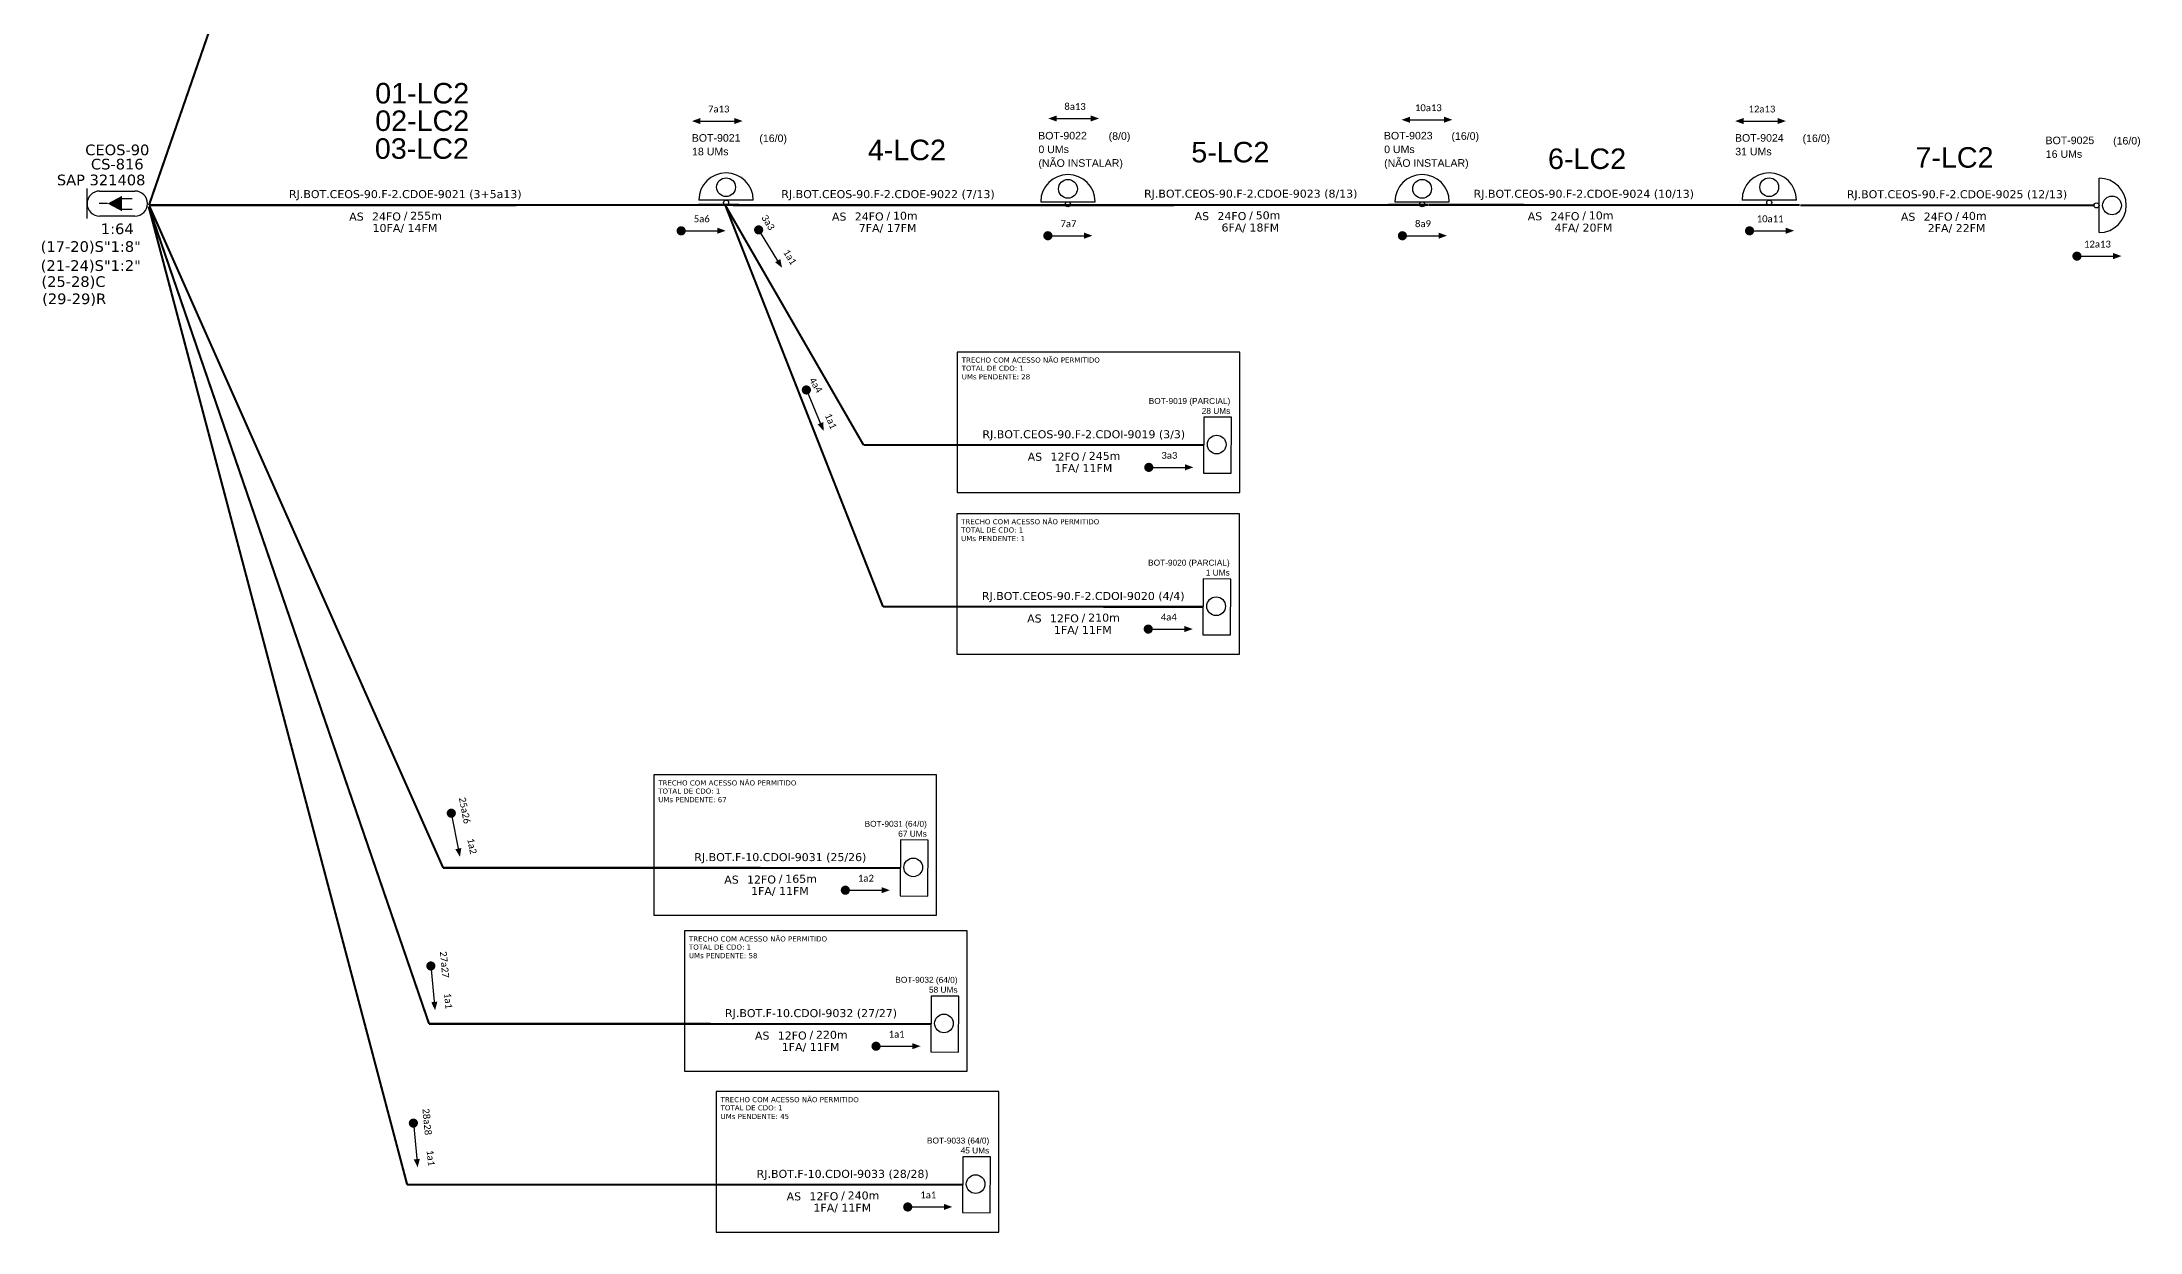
# Model space of a CAD drawing. Header units: millimetres. Extents: x 94385 to 95608, y -863 to 843.
# Drawn here: x 94386 to 95102, y -863 to -457 of the extents above; entities that cross this region are included whole.
import ezdxf
from ezdxf.enums import TextEntityAlignment as Align

# ---------------------------------------------------------------- set-up
doc = ezdxf.new("R2010")
doc.units = ezdxf.units.MM
for name, color, linetype, lineweight in [("20.0-LEGENDA DOS CDO'S", 1, 'Continuous', 0), ('20.1-CDO_INTERIOR', 1, 'Continuous', 0), ('20.2-CDO_POSTE', 1, 'Continuous', 5), ('40.1-ETIQUETAS', 1, 'Continuous', 20)]:
    doc.layers.add(name, color=color, linetype=linetype, lineweight=lineweight)
for name, color, linetype in [('20.4-CEOS', 1, 'Continuous'), ('CAP a instalar', 1, 'FENCELINE1'), ('label_cabos', 7, 'Continuous'), ('LANCES CORD', 7, 'Continuous'), ('Meio Fio', 7, 'Continuous'), ('SETA', 7, 'Continuous'), ('UNIFILAR', 7, 'Continuous')]:
    doc.layers.add(name, color=color, linetype=linetype)
doc.styles.add('ARIAL', font='arial.ttf')
doc.styles.add('siredit', font='verdana.ttf')
doc.linetypes.add('FENCELINE1', pattern='A,0.25,-0.1,[133,ltypeshp.shx,S=0.1,R=0,X=-0.1,Y=0],-0.1,1', length=1.45)

# ---------------------------------------------------------------- blocks, each defined once
blk = doc.blocks.new('ETIQUETA_RS5F')
at = {"layer": '40.1-ETIQUETAS', "color": 0, "style": 'siredit'}
blk.add_text('/', height=1.5, dxfattribs=at).set_placement((1.58, -1.95), align=Align.MIDDLE_RIGHT)
for tag, p in [('ETIQUETA_R_PRIMARIA', (1.21, 4.1)), ('ETIQUETA_R_SECUNDARIA', (1.21, 2.1)), ('F_ATIVAS/F_MORTAS', (1.14, -4.24))]:
    blk.add_attdef(tag, text='', height=1.5, dxfattribs=at).set_placement(p, align=Align.MIDDLE_CENTER)
for tag, p in [('TIPO_CABO', (-6.58, -2.12)), ('CAP_CABO', (0.4, -2.09))]:
    blk.add_attdef(tag, text='', height=1.5, dxfattribs=at).set_placement(p, align=Align.MIDDLE_RIGHT)
blk.add_attdef('METROS', text='', height=1.5, dxfattribs=at).set_placement((2.14, -1.95), align=Align.MIDDLE_LEFT)
for tag, p in [('FUSÃO_1', (0.85, -8.39)), ('FUSÃO_2', (0.85, -10.6)), ('FUSÃO_3', (0.85, -12.93)), ('FUSÃO_4', (0.85, -15.14)), ('FUSÃO_5', (0.85, -17.16))]:
    blk.add_attdef(tag, text='', height=1.5, dxfattribs=at).set_placement(p, align=Align.CENTER)
blk = doc.blocks.new('CDOE POSTE_')
at = {"color": 1}
blk.add_line((12.92, -5.49), (-2.38, -5.49), dxfattribs=at)
for centre, radius in [((5.27, -1.86), 2.64), ((5.27, -6.2), 0.708)]:
    blk.add_circle(centre, radius, dxfattribs=at)
blk.add_arc((5.27, -5.49), 7.65, 0, 180, dxfattribs=at)
blk = doc.blocks.new('CDOE-TEXTO PADRÃO')
at = {"layer": "20.0-LEGENDA DOS CDO'S", "color": 0, "style": 'ARIAL'}
for tag, p in [('CDO_N', (0.49, 7.39)), ('CORDOALHA', (0.5, 4.33)), ('SAP', (0.51, 1.67)), ('SPLITER_1', (0.59, -0.91)), ('SPLITER_2', (0.6, -3.55)), ('(XX-XX_F)S', (0.54, -8.29)), ('(XX-XX_L)S', (0.55, -10.83)), ('UMS', (0.55, -13.15))]:
    blk.add_attdef(tag, p, '', height=1.7, rotation=0.118, dxfattribs=at)
blk.add_attdef('FIBRAS_UTILIZADAS', text='', height=1.7, rotation=0.118, dxfattribs=at).set_placement((19.77, 7.43), align=Align.CENTER)
blk = doc.blocks.new('SAN')
at = {"layer": 'SETA'}
blk.add_lwpolyline([(-2.58, 0), (6.02, 0)], dxfattribs=at)
for points in [[(-2.1, -0.66), (-3.93, 0), (-2.1, 0.67)], [(5.33, 0.68), (7.16, 0.01), (5.33, -0.65)]]:
    blk.add_solid(points, dxfattribs=at)
blk = doc.blocks.new('CDOI NI')
at = {"layer": 'CAP a instalar', "color": 252, "linetype": 'Continuous'}
blk.add_lwpolyline([(34185.32, 58977.88), (34198.4, 58977.88)], dxfattribs=at)
for centre, radius in [((34191.86, 58980.99), 2.26), ((34191.86, 58977.28), 0.606)]:
    blk.add_circle(centre, radius, dxfattribs=at)
blk.add_arc((34191.86, 58977.88), 6.54, 360, 180, dxfattribs=at)
blk = doc.blocks.new('*U32')
at = {"layer": '20.4-CEOS'}
for p, q in [((-4.54, 1.19), (-1.19, 1.19)), ((-1.19, -1.19), (-4.54, -1.19))]:
    blk.add_line(p, q, dxfattribs=at)
for points in [[(-5.73, -1.43), (-5.73, 1.44)], [(-3.79, 0), (-4.59, 0)], [(-2.47, 0.48), (-1.45, 0.48)], [(-2.47, -0.52), (-1.45, -0.52)]]:
    blk.add_lwpolyline(points, dxfattribs=at)
blk.add_lwpolyline([(-3.79, 0, 0, 1.47, 0), (-2.41, 0, 1.47, 1.47, 0)], format="xyseb", dxfattribs=at)
for centre, start, end in [((-4.54, 0), 90, 270), ((-1.19, 0), 270, 90)]:
    blk.add_arc(centre, 1.19, start, end, dxfattribs=at)
at = {"layer": '20.4-CEOS', "color": 7, "style": 'siredit'}
for tag, p in [('LOCAL', (-2.86, 4.24)), ('FID', (-2.86, 5.6)), ('SAP', (-2.81, 2.77)), ('RACIO_SPLITAGEM', (-2.86, -1.88))]:
    blk.add_attdef(tag, text='', height=1.01, dxfattribs=at).set_placement(p, align=Align.TOP_CENTER)
for tag, flags, p in [('ID_ATIVIDADE', 3, (-2.86, -3.58)), ('FATOR', 1, (-2.86, -4.89))]:
    blk.add_attdef(tag, text='', height=1.01, dxfattribs=dict(at, flags=flags)).set_placement(p, align=Align.TOP_CENTER)
at = {"layer": '20.4-CEOS', "color": 7, "style": 'siredit', "flags": 3}
blk.add_attdef('QTDE', (-4.97, -7.12), '', height=1.01, dxfattribs=at)
blk = doc.blocks.new('*U34')
at = {"layer": '20.4-CEOS', "color": 7, "style": 'siredit'}
for tag, p in [('FIBRAS_SPLITTER', (0, 0)), ('FIBRAS_TOP_C', (0, -4.13)), ('RESERVA_FINAIS', (0, -5.46))]:
    blk.add_attdef(tag, p, '', height=1.01, dxfattribs=at)
for tag, p, flags in [('ID_ATIVIDADE', (0, -6.77), 3), ('FATOR', (0, -8.09), 1), ('QTDE', (0, -9.4), 1), ('FID', (0, -10.71), 1)]:
    blk.add_attdef(tag, p, '', height=1.01, dxfattribs=dict(at, flags=flags))
blk = doc.blocks.new('*U36')
at = {"layer": '20.4-CEOS', "color": 7, "style": 'siredit'}
blk.add_attdef('FIBRAS_SPLITTER', (0, 0), '', height=1.01, dxfattribs=at)
for tag, p, flags in [('ID_ATIVIDADE', (0, -1.48), 3), ('FATOR', (0, -2.79), 1), ('QTDE', (0, -4.11), 1), ('FID', (0, -5.42), 1)]:
    blk.add_attdef(tag, p, '', height=1.01, dxfattribs=dict(at, flags=flags))

msp = doc.modelspace()

# ---------------------------------------------------------------- linework, layer by layer
at = {"const_width": 1.56}
for points in [[(94603.64, -520.99, 1), (94605.2, -520.99, 1)], [(94630.44, -520.02, 1), (94631.26, -521.34, 1)], [(94728.71, -522.67, 1), (94730.27, -522.67, 1)], [(94849.63, -522.67, 1), (94851.19, -522.67, 1)], [(94968.02, -520.99, 1), (94969.58, -520.99, 1)], [(95079.67, -529.63, 1), (95081.23, -529.63, 1)], [(94646.81, -574.56, 1), (94647.42, -576, 1)], [(94763.13, -601.69, 1), (94764.69, -601.69, 1)], [(94762.94, -656.86, 1), (94764.5, -656.86, 1)], [(94525.87, -718.89, 1), (94526.17, -720.42, 1)], [(94659.64, -745.94, 1), (94661.2, -745.94, 1)], [(94518.98, -771, 1), (94519.13, -772.55, 1)], [(94670.11, -799.16, 1), (94671.67, -799.16, 1)], [(94513.02, -824.61, 1), (94513.17, -826.16, 1)], [(94680.91, -853.99, 1), (94682.47, -853.99, 1)]]:
    msp.add_lwpolyline(points, format="xyb", close=True, dxfattribs=at)
at = {"color": 3}
for points in [[(94795.01, -562.35), (94698.58, -562.35), (94698.58, -610.25), (94795.01, -610.25)], [(94794.82, -617.51), (94698.39, -617.51), (94698.39, -665.41), (94794.82, -665.41)], [(94691.52, -706.6), (94595.09, -706.6), (94595.09, -754.5), (94691.52, -754.5)], [(94701.99, -759.81), (94605.56, -759.81), (94605.56, -807.71), (94701.99, -807.71)], [(94712.79, -814.64), (94616.36, -814.64), (94616.36, -862.54), (94712.79, -862.54)]]:
    msp.add_lwpolyline(points, close=True, dxfattribs=at)
at = {"color": 252}
for points in [[(94782.56, -603.61), (94792, -603.66), (94792.11, -584.61), (94782.67, -584.55)], [(94782.37, -658.77), (94791.81, -658.83), (94791.92, -639.77), (94782.48, -639.72)], [(94679.07, -747.86), (94688.51, -747.91), (94688.62, -728.86), (94679.18, -728.8)], [(94689.54, -801.08), (94698.98, -801.13), (94699.09, -782.08), (94689.65, -782.02)], [(94700.34, -855.9), (94709.78, -855.96), (94709.89, -836.91), (94700.45, -836.85)]]:
    msp.add_lwpolyline(points, close=True, dxfattribs=at)
at = {"layer": 'CAP a instalar', "linetype": 'FENCELINE1', "ltscale": 7, "const_width": 0.728}
for points in [[(94422.92, -512.24), (94662.28, 179.48)], [(94422.92, -512.24), (94548.21, -512.25)], [(94505.81, -512.25), (94624.13, -512.14)], [(94547.55, -512.24), (94505.81, -512.25)], [(94622.12, -512.24), (94741.08, -512.25)], [(94741.08, -512.25), (94859.39, -512.14)], [(94859.42, -512.14), (94985.87, -512.19)], [(94986.13, -512.29), (95086.29, -512.32)]]:
    msp.add_lwpolyline(points, dxfattribs=at)
at = {"layer": 'CAP a instalar', "color": 252, "linetype": 'FENCELINE1', "ltscale": 7, "const_width": 0.728}
for points in [[(94422.8, -512.69), (94518.45, -791.52)], [(94422.8, -512.69), (94510.97, -846.35)], [(94423.13, -512.69), (94523.25, -738.3)], [(94619.47, -512.26), (94666.61, -594.05)], [(94619.47, -512.26), (94673.26, -649.22)], [(94666.61, -594.05), (94782.62, -594.08)], [(94673.26, -649.22), (94782.42, -649.25)], [(94523.25, -738.3), (94679.12, -738.33)], [(94518.45, -791.52), (94689.6, -791.55)], [(94510.97, -846.35), (94700.4, -846.38)]]:
    msp.add_lwpolyline(points, dxfattribs=at)
at = {"layer": 'Meio Fio', "color": 252}
for centre in [(94787.06, -593.9), (94786.87, -649.06), (94683.57, -738.15), (94694.04, -791.37), (94704.84, -846.19)]:
    msp.add_circle(centre, 3.18, dxfattribs=at)
at = {"layer": 'SETA'}
for points in [[(94604.42, -520.99), (94617.83, -520.99)], [(94630.85, -520.68), (94637.89, -532.09)], [(94968.8, -520.99), (94982.21, -520.99)], [(94729.49, -522.67), (94742.9, -522.67)], [(94850.41, -522.67), (94863.82, -522.67)], [(95080.45, -529.63), (95093.86, -529.63)], [(94647.12, -575.28), (94652.33, -587.63)], [(94763.91, -601.69), (94777.32, -601.69)], [(94763.72, -656.86), (94777.13, -656.86)], [(94526.02, -719.65), (94528.61, -732.81)], [(94660.42, -745.94), (94673.83, -745.94)], [(94519.05, -771.78), (94520.31, -785.13)], [(94670.89, -799.16), (94684.3, -799.16)], [(94513.09, -825.38), (94514.35, -838.74)], [(94681.69, -853.99), (94695.1, -853.99)]]:
    msp.add_lwpolyline(points, dxfattribs=at)
for points in [[(94616.76, -519.93), (94619.62, -520.97), (94616.76, -522.01)], [(94741.83, -521.61), (94744.69, -522.65), (94741.83, -523.69)], [(94862.74, -521.61), (94865.6, -522.65), (94862.74, -523.69)], [(94981.14, -519.93), (94984, -520.97), (94981.14, -522.01)], [(95092.79, -528.57), (95095.65, -529.61), (95092.79, -530.65)], [(94638.23, -530.62), (94638.84, -533.6), (94636.46, -531.71)], [(94652.89, -586.23), (94653.04, -589.27), (94650.97, -587.04)], [(94776.25, -600.63), (94779.1, -601.67), (94776.25, -602.71)], [(94776.05, -655.8), (94778.91, -656.84), (94776.05, -657.88)], [(94529.44, -731.55), (94528.98, -734.56), (94527.4, -731.95)], [(94672.75, -744.88), (94675.61, -745.92), (94672.75, -746.96)], [(94521.26, -783.96), (94520.5, -786.9), (94519.19, -784.15)], [(94683.23, -798.1), (94686.08, -799.14), (94683.23, -800.18)], [(94515.3, -837.56), (94514.54, -840.51), (94513.23, -837.76)], [(94694.03, -852.93), (94696.88, -853.97), (94694.03, -855.01)]]:
    msp.add_solid(points, dxfattribs=at)

# ---------------------------------------------------------------- block references
at = {"layer": '20.2-CDO_POSTE'}
ref = msp.add_blockref('CDOE-TEXTO PADRÃO', (94619.11, -507.86), dxfattribs=dict(at, xscale=1.516412483790191, yscale=1.516412483790191, zscale=1.516412483790191))
ref.add_attrib('CDO_N', 'BOT-9021', (94608.05, -490.6), dxfattribs={"layer": "20.0-LEGENDA DOS CDO'S", "color": 0, "height": 2.578, "rotation": 0.11799, "style": 'ARIAL'})
ref.add_attrib('CORDOALHA', '18 UMs', (94608.14, -495.25), dxfattribs={"layer": "20.0-LEGENDA DOS CDO'S", "color": 0, "height": 2.578, "rotation": 0.11799, "style": 'ARIAL'})
ref.add_attrib('FIBRAS_UTILIZADAS', '       (16/0)', dxfattribs={"layer": "20.0-LEGENDA DOS CDO'S", "color": 0, "height": 2.5777, "rotation": 0.11799, "style": 'ARIAL'}).set_placement((94632.3, -490.72), align=Align.CENTER)
at = {"layer": '20.2-CDO_POSTE', "color": 252}
ref = msp.add_blockref('CDOE-TEXTO PADRÃO', (94737.24, -507.11), dxfattribs=dict(at, xscale=1.516412493760272, yscale=1.516412493760272, zscale=1.516412493760272))
ref.add_attrib('CDO_N', 'BOT-9022', (94726.18, -489.84), dxfattribs={"layer": "20.0-LEGENDA DOS CDO'S", "color": 0, "height": 2.578, "rotation": 0.11799, "style": 'ARIAL'})
ref.add_attrib('CORDOALHA', '0 UMs', (94726.27, -494.49), dxfattribs={"layer": '20.1-CDO_INTERIOR', "color": 0, "height": 2.578, "rotation": 0.11799, "style": 'ARIAL'})
ref.add_attrib('SAP', '(NÃO INSTALAR)', (94726.27, -499.18), dxfattribs={"layer": "20.0-LEGENDA DOS CDO'S", "color": 0, "height": 2.5777, "rotation": 0.11799, "style": 'ARIAL'})
ref.add_attrib('FIBRAS_UTILIZADAS', '       (8/0)', dxfattribs={"layer": "20.0-LEGENDA DOS CDO'S", "color": 0, "height": 2.5777, "rotation": 0.11799, "style": 'ARIAL'}).set_placement((94750.43, -489.96), align=Align.CENTER)
ref = msp.add_blockref('CDOE-TEXTO PADRÃO', (94855.15, -507.11), dxfattribs=dict(at, xscale=1.516412493760272, yscale=1.516412493760272, zscale=1.516412493760272))
ref.add_attrib('CDO_N', 'BOT-9023', (94844.09, -489.84), dxfattribs={"layer": "20.0-LEGENDA DOS CDO'S", "color": 0, "height": 2.578, "rotation": 0.11799, "style": 'ARIAL'})
ref.add_attrib('CORDOALHA', '0 UMs', (94844.18, -494.49), dxfattribs={"layer": '20.1-CDO_INTERIOR', "color": 0, "height": 2.578, "rotation": 0.11799, "style": 'ARIAL'})
ref.add_attrib('SAP', '(NÃO INSTALAR)', (94844.18, -499.18), dxfattribs={"layer": "20.0-LEGENDA DOS CDO'S", "color": 0, "height": 2.5777, "rotation": 0.11799, "style": 'ARIAL'})
ref.add_attrib('FIBRAS_UTILIZADAS', '       (16/0)', dxfattribs={"layer": "20.0-LEGENDA DOS CDO'S", "color": 0, "height": 2.5777, "rotation": 0.11799, "style": 'ARIAL'}).set_placement((94868.34, -489.96), align=Align.CENTER)
at = {"layer": '20.2-CDO_POSTE'}
ref = msp.add_blockref('CDOE-TEXTO PADRÃO', (94974.89, -507.86), dxfattribs=dict(at, xscale=1.516412483790191, yscale=1.516412483790191, zscale=1.516412483790191))
ref.add_attrib('CDO_N', 'BOT-9024', (94963.83, -490.6), dxfattribs={"layer": "20.0-LEGENDA DOS CDO'S", "color": 0, "height": 2.578, "rotation": 0.11799, "style": 'ARIAL'})
ref.add_attrib('CORDOALHA', '31 UMs', (94963.92, -495.25), dxfattribs={"layer": "20.0-LEGENDA DOS CDO'S", "color": 0, "height": 2.578, "rotation": 0.11799, "style": 'ARIAL'})
ref.add_attrib('FIBRAS_UTILIZADAS', '       (16/0)', dxfattribs={"layer": "20.0-LEGENDA DOS CDO'S", "color": 0, "height": 2.5777, "rotation": 0.11799, "style": 'ARIAL'}).set_placement((94988.08, -490.72), align=Align.CENTER)
ref = msp.add_blockref('CDOE-TEXTO PADRÃO', (95080.8, -508.72), dxfattribs=dict(at, xscale=1.516412483790191, yscale=1.516412483790191, zscale=1.516412483790191))
ref.add_attrib('CDO_N', 'BOT-9025', (95069.74, -491.45), dxfattribs={"layer": "20.0-LEGENDA DOS CDO'S", "color": 0, "height": 2.578, "rotation": 0.11799, "style": 'ARIAL'})
ref.add_attrib('CORDOALHA', '16 UMs', (95069.83, -496.1), dxfattribs={"layer": "20.0-LEGENDA DOS CDO'S", "color": 0, "height": 2.578, "rotation": 0.11799, "style": 'ARIAL'})
ref.add_attrib('FIBRAS_UTILIZADAS', '       (16/0)', dxfattribs={"layer": "20.0-LEGENDA DOS CDO'S", "color": 0, "height": 2.5777, "rotation": 0.11799, "style": 'ARIAL'}).set_placement((95093.99, -491.57), align=Align.CENTER)
at = {"layer": '20.4-CEOS', "lineweight": 0}
ref = msp.add_blockref('*U32', (94422.42, -511.7), dxfattribs=dict(at, xscale=3.6, yscale=3.6, zscale=3.6))
ref.add_attrib('FID', 'CEOS-90', dxfattribs={"color": 7, "height": 3.635, "style": 'siredit'}).set_placement((94412.11, -491.56), align=Align.TOP_CENTER)
ref.add_attrib('LOCAL', 'CS-816', dxfattribs={"color": 7, "height": 3.635, "style": 'siredit'}).set_placement((94412.11, -496.43), align=Align.TOP_CENTER)
ref.add_attrib('SAP', 'SAP 321408', dxfattribs={"color": 7, "height": 3.635, "style": 'siredit'}).set_placement((94406.6, -501.82), align=Align.TOP_CENTER)
ref.add_attrib('RACIO_SPLITAGEM', '1:64', dxfattribs={"color": 7, "height": 3.635, "style": 'siredit'}).set_placement((94412.11, -518.49), align=Align.TOP_CENTER)
at = {"layer": '20.4-CEOS', "color": 0, "lineweight": 0}
ref = msp.add_blockref('*U34', (94385.99, -528.17), dxfattribs=dict(at, xscale=3.6, yscale=3.6, zscale=3.6))
ref.add_attrib('FIBRAS_SPLITTER', '(17-20)S"1:8"', (94385.99, -528.17), dxfattribs={"color": 7, "height": 3.6348, "style": 'siredit'})
ref.add_attrib('FIBRAS_TOP_C', '(25-28)C', (94386.25, -540.13), dxfattribs={"color": 7, "height": 3.635, "style": 'siredit'})
ref.add_attrib('RESERVA_FINAIS', '(29-29)R', (94386.49, -546), dxfattribs={"color": 7, "height": 3.635, "style": 'siredit'})
at = {"layer": '20.4-CEOS', "color": 0, "lineweight": 0, "xscale": 3.6, "yscale": 3.6, "zscale": 3.6}
msp.add_blockref('*U36', (94385.99, -534.66), dxfattribs=at).add_auto_attribs({'FIBRAS_SPLITTER': '(21-24)S"1:2"'})
at = {"layer": '40.1-ETIQUETAS'}
ref = msp.add_blockref('ETIQUETA_RS5F', (94508.19, -512.3), dxfattribs=dict(at, xscale=1.819694951787824, yscale=1.819694951787824, zscale=1.819694951787824))
ref.add_attrib('ETIQUETA_R_SECUNDARIA', 'RJ.BOT.CEOS-90.F-2.CDOE-9021 (3+5a13)', dxfattribs={"color": 0, "height": 2.7295, "style": 'siredit'}).set_placement((94510.34, -508.47), align=Align.MIDDLE_CENTER)
ref.add_attrib('TIPO_CABO', 'AS', dxfattribs={"color": 0, "height": 2.73, "style": 'siredit'}).set_placement((94496.15, -516.14), align=Align.MIDDLE_RIGHT)
ref.add_attrib('CAP_CABO', '24FO', dxfattribs={"color": 0, "height": 2.73, "style": 'siredit'}).set_placement((94508.85, -516.1), align=Align.MIDDLE_RIGHT)
ref.add_attrib('METROS', '255m', dxfattribs={"color": 0, "height": 2.73, "style": 'siredit'}).set_placement((94512.03, -515.85), align=Align.MIDDLE_LEFT)
ref.add_attrib('F_ATIVAS/F_MORTAS', '10FA/ 14FM', dxfattribs={"color": 0, "height": 2.73, "style": 'siredit'}).set_placement((94510.21, -520.02), align=Align.MIDDLE_CENTER)
ref = msp.add_blockref('ETIQUETA_RS5F', (94672.82, -512.3), dxfattribs=dict(at, xscale=1.819694951787824, yscale=1.819694951787824, zscale=1.819694951787824))
ref.add_attrib('ETIQUETA_R_SECUNDARIA', 'RJ.BOT.CEOS-90.F-2.CDOE-9022 (7/13)', dxfattribs={"color": 0, "height": 2.7295, "style": 'siredit'}).set_placement((94674.97, -508.47), align=Align.MIDDLE_CENTER)
ref.add_attrib('TIPO_CABO', 'AS', dxfattribs={"color": 0, "height": 2.73, "style": 'siredit'}).set_placement((94660.78, -516.14), align=Align.MIDDLE_RIGHT)
ref.add_attrib('CAP_CABO', '24FO', dxfattribs={"color": 0, "height": 2.73, "style": 'siredit'}).set_placement((94673.48, -516.1), align=Align.MIDDLE_RIGHT)
ref.add_attrib('METROS', '10m', dxfattribs={"color": 0, "height": 2.73, "style": 'siredit'}).set_placement((94676.66, -515.85), align=Align.MIDDLE_LEFT)
ref.add_attrib('F_ATIVAS/F_MORTAS', '7FA/ 17FM', dxfattribs={"color": 0, "height": 2.73, "style": 'siredit'}).set_placement((94674.84, -520.02), align=Align.MIDDLE_CENTER)
ref = msp.add_blockref('ETIQUETA_RS5F', (94796.52, -512.15), dxfattribs=dict(at, xscale=1.819694951787824, yscale=1.819694951787824, zscale=1.819694951787824))
ref.add_attrib('ETIQUETA_R_SECUNDARIA', 'RJ.BOT.CEOS-90.F-2.CDOE-9023 (8/13)', dxfattribs={"color": 0, "height": 2.7295, "style": 'siredit'}).set_placement((94798.67, -508.32), align=Align.MIDDLE_CENTER)
ref.add_attrib('TIPO_CABO', 'AS', dxfattribs={"color": 0, "height": 2.73, "style": 'siredit'}).set_placement((94784.48, -515.99), align=Align.MIDDLE_RIGHT)
ref.add_attrib('CAP_CABO', '24FO', dxfattribs={"color": 0, "height": 2.73, "style": 'siredit'}).set_placement((94797.18, -515.95), align=Align.MIDDLE_RIGHT)
ref.add_attrib('METROS', '50m', dxfattribs={"color": 0, "height": 2.73, "style": 'siredit'}).set_placement((94800.36, -515.7), align=Align.MIDDLE_LEFT)
ref.add_attrib('F_ATIVAS/F_MORTAS', '6FA/ 18FM', dxfattribs={"color": 0, "height": 2.73, "style": 'siredit'}).set_placement((94798.54, -519.87), align=Align.MIDDLE_CENTER)
ref = msp.add_blockref('ETIQUETA_RS5F', (94910.12, -512.19), dxfattribs=dict(at, xscale=1.819694951787824, yscale=1.819694951787824, zscale=1.819694951787824))
ref.add_attrib('ETIQUETA_R_SECUNDARIA', 'RJ.BOT.CEOS-90.F-2.CDOE-9024 (10/13)', dxfattribs={"color": 0, "height": 2.7295, "style": 'siredit'}).set_placement((94912.27, -508.36), align=Align.MIDDLE_CENTER)
ref.add_attrib('TIPO_CABO', 'AS', dxfattribs={"color": 0, "height": 2.73, "style": 'siredit'}).set_placement((94898.08, -516.04), align=Align.MIDDLE_RIGHT)
ref.add_attrib('CAP_CABO', '24FO', dxfattribs={"color": 0, "height": 2.73, "style": 'siredit'}).set_placement((94910.79, -516), align=Align.MIDDLE_RIGHT)
ref.add_attrib('METROS', '10m', dxfattribs={"color": 0, "height": 2.73, "style": 'siredit'}).set_placement((94913.96, -515.75), align=Align.MIDDLE_LEFT)
ref.add_attrib('F_ATIVAS/F_MORTAS', '4FA/ 20FM', dxfattribs={"color": 0, "height": 2.73, "style": 'siredit'}).set_placement((94912.14, -519.91), align=Align.MIDDLE_CENTER)
ref = msp.add_blockref('ETIQUETA_RS5F', (95037.38, -512.34), dxfattribs=dict(at, xscale=1.819694951787824, yscale=1.819694951787824, zscale=1.819694951787824))
ref.add_attrib('ETIQUETA_R_SECUNDARIA', 'RJ.BOT.CEOS-90.F-2.CDOE-9025 (12/13)', dxfattribs={"color": 0, "height": 2.7295, "style": 'siredit'}).set_placement((95039.54, -508.51), align=Align.MIDDLE_CENTER)
ref.add_attrib('TIPO_CABO', 'AS', dxfattribs={"color": 0, "height": 2.73, "style": 'siredit'}).set_placement((95025.34, -516.19), align=Align.MIDDLE_RIGHT)
ref.add_attrib('CAP_CABO', '24FO', dxfattribs={"color": 0, "height": 2.73, "style": 'siredit'}).set_placement((95038.05, -516.15), align=Align.MIDDLE_RIGHT)
ref.add_attrib('METROS', '40m', dxfattribs={"color": 0, "height": 2.73, "style": 'siredit'}).set_placement((95041.23, -515.9), align=Align.MIDDLE_LEFT)
ref.add_attrib('F_ATIVAS/F_MORTAS', '2FA/ 22FM', dxfattribs={"color": 0, "height": 2.73, "style": 'siredit'}).set_placement((95039.41, -520.06), align=Align.MIDDLE_CENTER)
at = {"layer": '40.1-ETIQUETAS', "color": 252}
ref = msp.add_blockref('ETIQUETA_RS5F', (94739.58, -594.22), dxfattribs=dict(at, xscale=1.819694951787824, yscale=1.819694951787824, zscale=1.819694951787824))
ref.add_attrib('ETIQUETA_R_SECUNDARIA', 'RJ.BOT.CEOS-90.F-2.CDOI-9019 (3/3)', dxfattribs={"color": 0, "height": 2.7295, "style": 'siredit'}).set_placement((94741.73, -590.39), align=Align.MIDDLE_CENTER)
ref.add_attrib('TIPO_CABO', 'AS', dxfattribs={"color": 0, "height": 2.73, "style": 'siredit'}).set_placement((94727.54, -598.07), align=Align.MIDDLE_RIGHT)
ref.add_attrib('CAP_CABO', '12FO', dxfattribs={"color": 0, "height": 2.73, "style": 'siredit'}).set_placement((94740.25, -598.03), align=Align.MIDDLE_RIGHT)
ref.add_attrib('METROS', '245m', dxfattribs={"color": 0, "height": 2.73, "style": 'siredit'}).set_placement((94743.42, -597.78), align=Align.MIDDLE_LEFT)
ref.add_attrib('F_ATIVAS/F_MORTAS', '1FA/ 11FM', dxfattribs={"color": 0, "height": 2.73, "style": 'siredit'}).set_placement((94741.6, -601.95), align=Align.MIDDLE_CENTER)
ref = msp.add_blockref('ETIQUETA_RS5F', (94739.38, -649.39), dxfattribs=dict(at, xscale=1.819694951787824, yscale=1.819694951787824, zscale=1.819694951787824))
ref.add_attrib('ETIQUETA_R_SECUNDARIA', 'RJ.BOT.CEOS-90.F-2.CDOI-9020 (4/4)', dxfattribs={"color": 0, "height": 2.7295, "style": 'siredit'}).set_placement((94741.54, -645.56), align=Align.MIDDLE_CENTER)
ref.add_attrib('TIPO_CABO', 'AS', dxfattribs={"color": 0, "height": 2.73, "style": 'siredit'}).set_placement((94727.35, -653.24), align=Align.MIDDLE_RIGHT)
ref.add_attrib('CAP_CABO', '12FO', dxfattribs={"color": 0, "height": 2.73, "style": 'siredit'}).set_placement((94740.05, -653.19), align=Align.MIDDLE_RIGHT)
ref.add_attrib('METROS', '210m', dxfattribs={"color": 0, "height": 2.73, "style": 'siredit'}).set_placement((94743.23, -652.94), align=Align.MIDDLE_LEFT)
ref.add_attrib('F_ATIVAS/F_MORTAS', '1FA/ 11FM', dxfattribs={"color": 0, "height": 2.73, "style": 'siredit'}).set_placement((94741.41, -657.11), align=Align.MIDDLE_CENTER)
ref = msp.add_blockref('ETIQUETA_RS5F', (94636.08, -738.47), dxfattribs=dict(at, xscale=1.819694951787824, yscale=1.819694951787824, zscale=1.819694951787824))
ref.add_attrib('ETIQUETA_R_SECUNDARIA', 'RJ.BOT.F-10.CDOI-9031 (25/26)', dxfattribs={"color": 0, "height": 2.7295, "style": 'siredit'}).set_placement((94638.24, -734.64), align=Align.MIDDLE_CENTER)
ref.add_attrib('TIPO_CABO', 'AS', dxfattribs={"color": 0, "height": 2.73, "style": 'siredit'}).set_placement((94624.05, -742.32), align=Align.MIDDLE_RIGHT)
ref.add_attrib('CAP_CABO', '12FO', dxfattribs={"color": 0, "height": 2.73, "style": 'siredit'}).set_placement((94636.75, -742.28), align=Align.MIDDLE_RIGHT)
ref.add_attrib('METROS', '165m', dxfattribs={"color": 0, "height": 2.73, "style": 'siredit'}).set_placement((94639.93, -742.03), align=Align.MIDDLE_LEFT)
ref.add_attrib('F_ATIVAS/F_MORTAS', '1FA/ 11FM', dxfattribs={"color": 0, "height": 2.73, "style": 'siredit'}).set_placement((94638.11, -746.2), align=Align.MIDDLE_CENTER)
ref = msp.add_blockref('ETIQUETA_RS5F', (94646.56, -791.69), dxfattribs=dict(at, xscale=1.819694951787824, yscale=1.819694951787824, zscale=1.819694951787824))
ref.add_attrib('ETIQUETA_R_SECUNDARIA', 'RJ.BOT.F-10.CDOI-9032 (27/27)', dxfattribs={"color": 0, "height": 2.7295, "style": 'siredit'}).set_placement((94648.71, -787.86), align=Align.MIDDLE_CENTER)
ref.add_attrib('TIPO_CABO', 'AS', dxfattribs={"color": 0, "height": 2.73, "style": 'siredit'}).set_placement((94634.52, -795.54), align=Align.MIDDLE_RIGHT)
ref.add_attrib('CAP_CABO', '12FO', dxfattribs={"color": 0, "height": 2.73, "style": 'siredit'}).set_placement((94647.23, -795.5), align=Align.MIDDLE_RIGHT)
ref.add_attrib('METROS', '220m', dxfattribs={"color": 0, "height": 2.73, "style": 'siredit'}).set_placement((94650.4, -795.25), align=Align.MIDDLE_LEFT)
ref.add_attrib('F_ATIVAS/F_MORTAS', '1FA/ 11FM', dxfattribs={"color": 0, "height": 2.73, "style": 'siredit'}).set_placement((94648.58, -799.41), align=Align.MIDDLE_CENTER)
ref = msp.add_blockref('ETIQUETA_RS5F', (94657.36, -846.52), dxfattribs=dict(at, xscale=1.819694951787824, yscale=1.819694951787824, zscale=1.819694951787824))
ref.add_attrib('ETIQUETA_R_SECUNDARIA', 'RJ.BOT.F-10.CDOI-9033 (28/28)', dxfattribs={"color": 0, "height": 2.7295, "style": 'siredit'}).set_placement((94659.51, -842.69), align=Align.MIDDLE_CENTER)
ref.add_attrib('TIPO_CABO', 'AS', dxfattribs={"color": 0, "height": 2.73, "style": 'siredit'}).set_placement((94645.32, -850.37), align=Align.MIDDLE_RIGHT)
ref.add_attrib('CAP_CABO', '12FO', dxfattribs={"color": 0, "height": 2.73, "style": 'siredit'}).set_placement((94658.03, -850.33), align=Align.MIDDLE_RIGHT)
ref.add_attrib('METROS', '240m', dxfattribs={"color": 0, "height": 2.73, "style": 'siredit'}).set_placement((94661.2, -850.07), align=Align.MIDDLE_LEFT)
ref.add_attrib('F_ATIVAS/F_MORTAS', '1FA/ 11FM', dxfattribs={"color": 0, "height": 2.73, "style": 'siredit'}).set_placement((94659.38, -854.24), align=Align.MIDDLE_CENTER)
at = {"layer": 'CAP a instalar', "linetype": 'FENCELINE1', "xscale": 1.418268321452304, "yscale": 1.418268321452304, "zscale": 1.418268321452304}
for p in [(46243.11, -84157.55), (46363.89, -84157.55)]:
    msp.add_blockref('CDOI NI', p, dxfattribs=at)
at = {"layer": 'label_cabos', "xscale": 1.213129968426074, "yscale": 1.213129968426074, "zscale": 1.213129968426074}
for p in [(94613.33, -503.86), (94969.11, -503.86)]:
    msp.add_blockref('CDOE POSTE_', p, dxfattribs=at)
at = {"layer": 'label_cabos', "xscale": 1.213129968426074, "yscale": 1.213129968426074, "zscale": 1.213129968426074, "rotation": 270}
msp.add_blockref('CDOE POSTE_', (95094.67, -505.93), dxfattribs=at)
at = {"layer": 'UNIFILAR', "color": 5, "lineweight": -3, "xscale": 1.56009514334437, "yscale": 1.56009514334437, "zscale": 1.56009514334437}
for p in [(94614.24, -483.56), (94735.77, -482.69), (94856.26, -483.12), (94970.02, -483.56)]:
    msp.add_blockref('SAN', p, dxfattribs=at)

# ---------------------------------------------------------------- texts
at = {"color": 3, "style": 'siredit'}
for s, p in [('TRECHO COM ACESSO NÃO PERMITIDO', (94700.09, -565.95)), ('TOTAL DE CDO: 1', (94700.09, -568.74)), ('UMs PENDENTE: 28', (94700.09, -571.67)), ('TRECHO COM ACESSO NÃO PERMITIDO', (94699.89, -621.11)), ('TOTAL DE CDO: 1', (94699.89, -623.91)), ('UMs PENDENTE: 1', (94699.89, -626.84)), ('TRECHO COM ACESSO NÃO PERMITIDO', (94596.59, -710.2)), ('TOTAL DE CDO: 1', (94596.59, -712.99)), ('UMs PENDENTE: 67', (94596.59, -715.92)), ('TRECHO COM ACESSO NÃO PERMITIDO', (94607.07, -763.42)), ('TOTAL DE CDO: 1', (94607.07, -766.21)), ('UMs PENDENTE: 58', (94607.07, -769.14)), ('TRECHO COM ACESSO NÃO PERMITIDO', (94617.87, -818.25)), ('TOTAL DE CDO: 1', (94617.87, -821.04)), ('UMs PENDENTE: 45', (94617.87, -823.97))]:
    msp.add_text(s, height=1.7496, dxfattribs=at).set_placement(p)
at = {"char_height": 2.3401, "width": 39.5621, "attachment_point": 5}
for s, insert in [('\\C7;\\fCalibri|b0|i0|c0|p34;7a13', (94617.23, -479.46)), ('\\C7;\\fCalibri|b0|i0|c0|p34;8a13', (94738.76, -478.59)), ('\\C7;\\fCalibri|b0|i0|c0|p34;10a13', (94859.25, -479.02)), ('\\C7;\\fCalibri|b0|i0|c0|p34;12a13', (94973.01, -479.46)), ('\\C7;\\fCalibri|b0|i0|c0|p34;5a6', (94611.44, -516.9)), ('\\C7;\\fCalibri|b0|i0|c0|p34;7a7', (94736.51, -518.58)), ('\\C7;\\fCalibri|b0|i0|c0|p34;8a9', (94857.42, -518.58)), ('\\C7;\\fCalibri|b0|i0|c0|p34;10a11', (94975.82, -516.9)), ('\\C7;\\fCalibri|b0|i0|c0|p34;12a13', (95087.46, -525.53)), ('\\C7;\\fCalibri|b0|i0|c0|p34;3a3', (94770.92, -597.6)), ('\\C7;\\fCalibri|b0|i0|c0|p34;4a4', (94770.73, -652.76)), ('{\\fCalibri|b0|i0|c0|p34;\\C7;1a2}', (94667.43, -741.85)), ('\\C7;\\fCalibri|b0|i0|c0|p34;1a1', (94677.9, -795.06)), ('\\C7;\\fCalibri|b0|i0|c0|p34;1a1', (94688.7, -849.89))]:
    msp.add_mtext(s, dxfattribs=dict(at, insert=insert))
for s, insert, rotation in [('\\C7;\\fCalibri|b0|i0|c0|p34;3a3', (94634.09, -518.16), 301.67941), ('\\C7;\\fCalibri|b0|i0|c0|p34;1a1', (94641.51, -529.96), 301.67941), ('\\C7;\\fCalibri|b0|i0|c0|p34;4a4', (94650.36, -573.63), 301.67941), ('\\C7;\\fCalibri|b0|i0|c0|p34;1a1', (94655.47, -585.93), 292.88114), ('{\\fCalibri|b0|i0|c0|p34;\\C7;25a26}', (94530.61, -718.72), 281.1522), ('{\\fCalibri|b0|i0|c0|p34;\\C7;1a2}', (94533.1, -730.9), 281.1522), ('{\\fCalibri|b0|i0|c0|p34;\\C7;27a27}', (94523.71, -771.31), 275.37376), ('\\C7;\\fCalibri|b0|i0|c0|p34;1a1', (94524.97, -783.68), 275.37376), ('{\\fCalibri|b0|i0|c0|p34;\\C7;28a28}', (94517.75, -824.92), 275.37376), ('\\C7;\\fCalibri|b0|i0|c0|p34;1a1', (94519.01, -837.29), 275.37376)]:
    msp.add_mtext(s, dxfattribs=dict(at, insert=insert, rotation=rotation))
at = {"color": 252, "char_height": 2.0253, "width": 32.8654, "attachment_point": 3, "rotation": 359.93629, "style": 'ARIAL'}
for s, insert in [('BOT-9019 (PARCIAL)\\P28 UMs', (94791.71, -578.04)), ('BOT-9020 (PARCIAL)\\P1 UMs', (94791.51, -633.2)), ('BOT-9031 (64/0)\\P67 UMs', (94688.21, -722.29)), ('BOT-9032 (64/0)\\P58 UMs', (94698.69, -775.5)), ('BOT-9033 (64/0)\\P45 UMs', (94709.49, -830.33))]:
    msp.add_mtext(s, dxfattribs=dict(at, insert=insert))
at = {"layer": 'LANCES CORD', "color": 3, "char_height": 7, "width": 41.71, "attachment_point": 5}
for s, insert in [('\\fArial|b0|i0;01-LC2', (94516.1, -474.1)), ('\\fArial|b0|i0;02-LC2', (94516.1, -483.48)), ('\\fArial|b0|i0;03-LC2', (94515.99, -492.98)), ('\\fArial|b0|i0;4-LC2', (94681.41, -493.45)), ('\\fArial|b0|i0;5-LC2', (94791.72, -494.2)), ('\\fArial|b0|i0;6-LC2', (94913.36, -496.46)), ('\\fArial|b0|i0;7-LC2', (95038.68, -496.02))]:
    msp.add_mtext(s, dxfattribs=dict(at, insert=insert))

doc.saveas('drawing.dxf')
